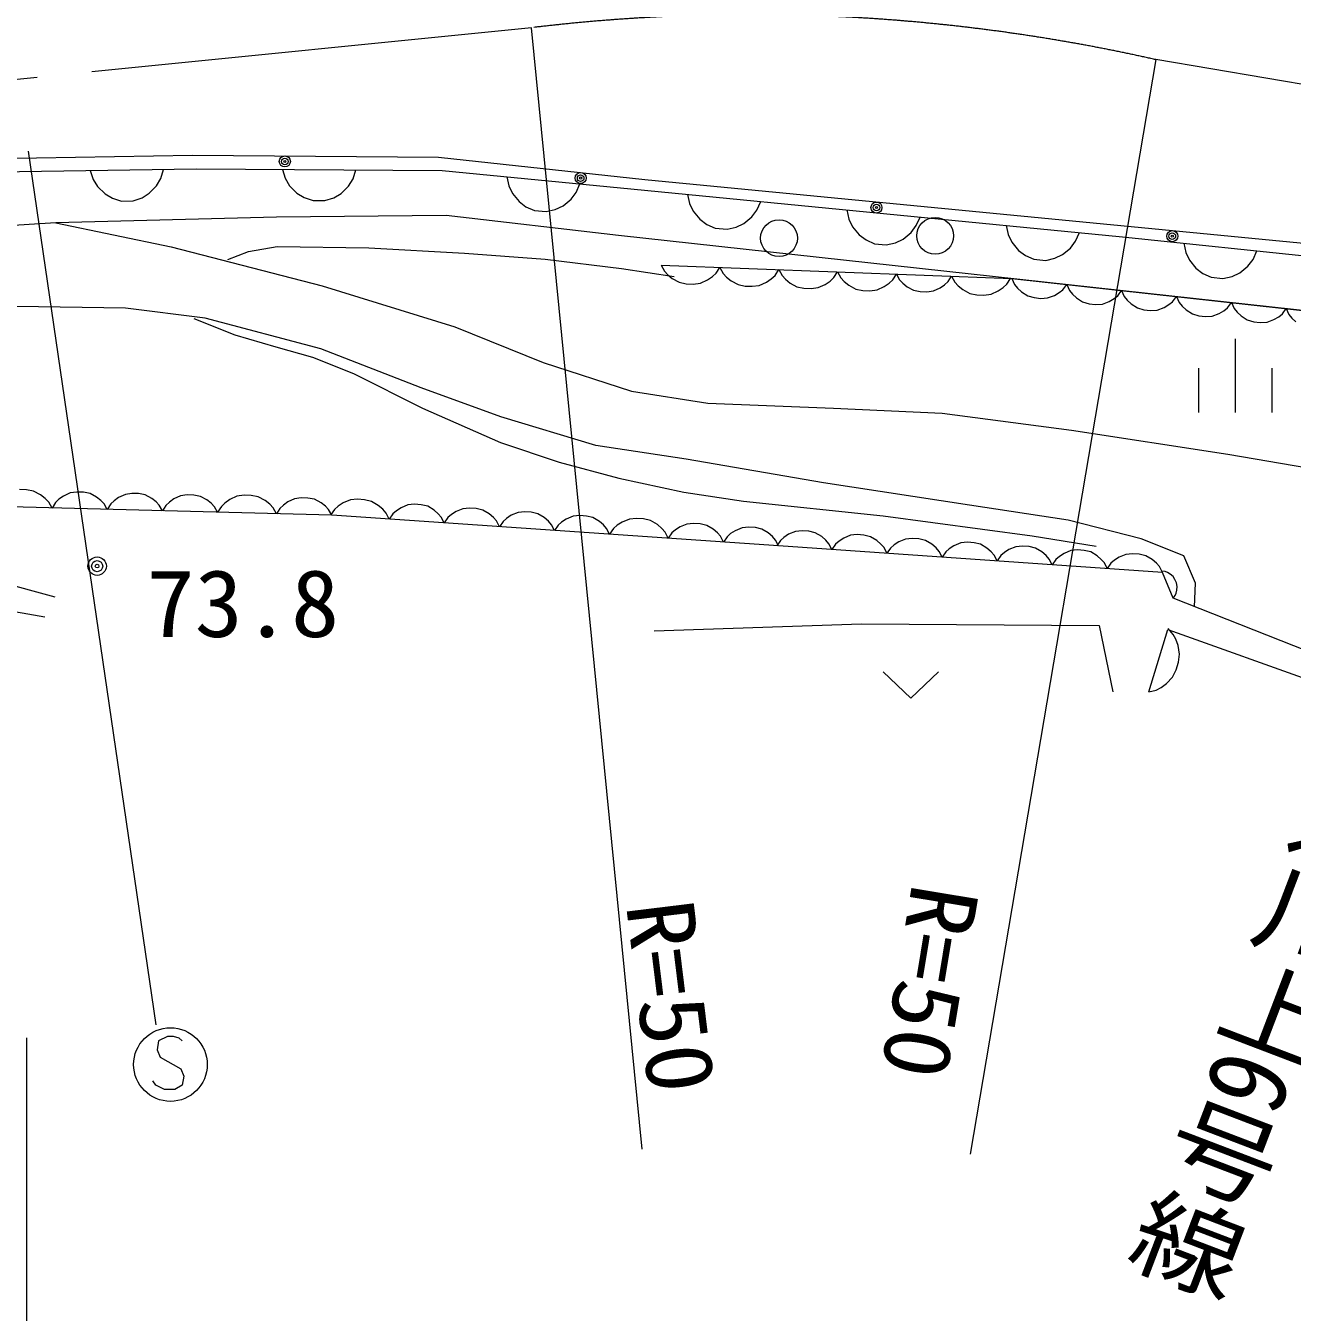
# Model space of a CAD drawing. Units: millimetres, scale not verified. Extents: x 40000 to 680000, y 20000 to 380000.
# Drawn here: x 399162 to 433569, y 235842 to 270802 of the extents above; entities that cross this region are included whole.
import ezdxf
from ezdxf.enums import TextEntityAlignment as Align

# ---------------------------------------------------------------- set-up
doc = ezdxf.new("R2010")
doc.units = ezdxf.units.MM
doc.header["$LTSCALE"] = 1000
doc.linetypes.add('CHAIN', pattern=[18.5, 12, -1.5, 3.5, -1.5])
for name, color, linetype, lineweight in [('M-BGD', 7, 'Continuous', 13), ('M-BGD-EXST', 7, 'Continuous', 13), ('M-BMK', 2, 'CHAIN', 13), ('M-STR-HTXT', 7, 'Continuous', 13)]:
    doc.layers.add(name, color=color, linetype=linetype, lineweight=lineweight)
doc.layers.add('M-BGD-HTXT', color=7, linetype='Continuous')
doc.styles.add('@ＭＳ ゴシック', font='')
doc.styles.add('ＭＳ ゴシック', font='')
doc.styles.get('@ＭＳ ゴシック').set_extended_font_data('@MS Gothic')
doc.styles.get('ＭＳ ゴシック').set_extended_font_data('MS Gothic')

msp = doc.modelspace()

# ---------------------------------------------------------------- linework, layer by layer
at = {"layer": 'M-BGD'}
for p, q in [((398129, 267187), (403688, 267281)), ((403688, 267281), (410378, 267234)), ((410378, 267234), (415984, 266622)), ((396262, 266795), (403792, 266910)), ((400910, 266866), (400993, 266627)), ((402833, 266655), (402909, 266896)), ((403792, 266910), (410477, 266871)), ((406135, 266896), (406213, 266656)), ((408053, 266645), (408134, 266885)), ((410477, 266871), (415971, 266333)), ((400993, 266627), (401116, 266429)), ((401116, 266429), (401319, 266232)), ((402519, 266250), (402716, 266453)), ((402716, 266453), (402833, 266655)), ((406213, 266656), (406332, 266455)), ((406332, 266455), (406531, 266254)), ((407731, 266247), (407932, 266446)), ((407932, 266446), (408053, 266645)), ((412229, 266700), (412285, 266453)), ((412285, 266453), (412385, 266242)), ((414116, 266274), (414219, 266505)), ((415984, 266622), (438361, 264455)), ((401319, 266232), (401521, 266115)), ((401521, 266115), (401762, 266039)), ((401762, 266039), (402082, 266043)), ((402082, 266043), (402321, 266127)), ((402321, 266127), (402519, 266250)), ((406531, 266254), (406730, 266133)), ((406730, 266133), (406970, 266051)), ((406970, 266051), (407290, 266050)), ((407290, 266050), (407530, 266128)), ((407530, 266128), (407731, 266247)), ((412385, 266242), (412564, 266024)), ((413759, 265907), (413977, 266087)), ((413977, 266087), (414116, 266274)), ((415971, 266333), (428956, 265066)), ((417140, 266219), (417196, 265973)), ((412564, 266024), (412752, 265885)), ((412752, 265885), (412983, 265782)), ((412983, 265782), (413301, 265751)), ((413301, 265751), (413548, 265807)), ((413548, 265807), (413759, 265907)), ((417196, 265973), (417296, 265762)), ((417296, 265762), (417476, 265544)), ((418889, 265607), (419027, 265794)), ((419027, 265794), (419130, 266025)), ((421468, 265797), (421525, 265550)), ((399978, 265450), (396328, 265219)), ((405971, 265604), (399978, 265450)), ((399978, 265450), (403110, 264792)), ((410582, 265642), (405971, 265604)), ((415269, 265104), (410582, 265642)), ((417476, 265544), (417663, 265405)), ((417663, 265405), (417894, 265302)), ((418459, 265327), (418670, 265427)), ((418670, 265427), (418889, 265607)), ((421525, 265550), (421625, 265339)), ((423217, 265184), (423356, 265371)), ((423356, 265371), (423459, 265602)), ((425797, 265374), (425853, 265127)), ((439434, 262453), (415269, 265104)), ((417894, 265302), (418213, 265271)), ((418213, 265271), (418459, 265327)), ((421625, 265339), (421804, 265121)), ((421804, 265121), (421992, 264982)), ((422788, 264904), (422999, 265004)), ((422999, 265004), (423217, 265184)), ((425853, 265127), (425953, 264917)), ((427684, 264949), (427787, 265180)), ((428956, 265066), (439588, 263952)), ((403110, 264792), (407217, 263730)), ((421992, 264982), (422223, 264879)), ((422223, 264879), (422541, 264848)), ((422541, 264848), (422788, 264904)), ((425953, 264917), (426133, 264698)), ((426133, 264698), (426320, 264559)), ((427327, 264582), (427546, 264761)), ((427546, 264761), (427684, 264949)), ((430620, 264891), (430674, 264644)), ((430674, 264644), (430773, 264433)), ((432504, 264453), (432609, 264683)), ((416421, 264297), (425951, 263932)), ((416421, 264297), (416511, 264134)), ((426320, 264559), (426551, 264456)), ((426551, 264456), (426870, 264425)), ((426870, 264425), (427116, 264482)), ((427116, 264482), (427327, 264582)), ((430773, 264433), (430951, 264213)), ((432364, 264266), (432504, 264453)), ((416511, 264134), (416603, 264034)), ((416603, 264034), (416727, 263933)), ((417687, 263897), (417818, 263988)), ((417818, 263988), (417918, 264080)), ((417918, 264080), (418020, 264236)), ((418020, 264236), (418110, 264072)), ((418110, 264072), (418202, 263973)), ((418202, 263973), (418326, 263872)), ((419417, 263926), (419517, 264019)), ((419517, 264019), (419619, 264175)), ((419619, 264175), (419709, 264011)), ((419709, 264011), (419801, 263912)), ((421016, 263865), (421116, 263957)), ((421116, 263957), (421218, 264114)), ((421218, 264114), (421307, 263950)), ((421307, 263950), (421400, 263850)), ((422714, 263896), (422817, 264052)), ((422817, 264052), (422901, 263899)), ((424220, 263848), (424315, 263995)), ((424315, 263995), (424405, 263831)), ((430951, 264213), (431137, 264073)), ((431137, 264073), (431368, 263968)), ((431368, 263968), (431686, 263935)), ((431686, 263935), (431933, 263990)), ((431933, 263990), (432144, 264088)), ((432144, 264088), (432364, 264266)), ((407217, 263730), (410816, 262623)), ((416727, 263933), (416916, 263830)), ((416916, 263830), (417106, 263791)), ((417106, 263791), (417298, 263783)), ((417298, 263783), (417491, 263808)), ((417491, 263808), (417687, 263897)), ((418326, 263872), (418515, 263769)), ((418515, 263769), (418705, 263729)), ((418705, 263729), (418897, 263722)), ((418897, 263722), (419090, 263747)), ((419090, 263747), (419286, 263835)), ((419286, 263835), (419417, 263926)), ((419801, 263912), (419925, 263811)), ((419925, 263811), (420113, 263708)), ((420113, 263708), (420304, 263668)), ((420304, 263668), (420496, 263661)), ((420496, 263661), (420689, 263685)), ((420689, 263685), (420884, 263774)), ((420884, 263774), (421016, 263865)), ((421400, 263850), (421524, 263750)), ((421524, 263750), (421712, 263646)), ((421712, 263646), (421903, 263607)), ((421903, 263607), (422095, 263600)), ((422095, 263600), (422288, 263624)), ((422288, 263624), (422483, 263713)), ((422483, 263713), (422615, 263804)), ((422615, 263804), (422714, 263896)), ((422901, 263899), (422987, 263806)), ((422987, 263806), (423104, 263711)), ((423104, 263711), (423280, 263614)), ((423280, 263614), (423459, 263577)), ((423820, 263594), (424003, 263677)), ((424003, 263677), (424126, 263762)), ((424126, 263762), (424220, 263848)), ((424405, 263831), (424497, 263732)), ((424497, 263732), (424622, 263631)), ((424622, 263631), (424810, 263528)), ((425581, 263594), (425713, 263685)), ((425713, 263685), (425812, 263777)), ((425812, 263777), (425914, 263934)), ((425951, 263932), (439434, 262453)), ((425951, 263932), (426024, 263773)), ((426024, 263773), (426104, 263674)), ((426104, 263674), (426213, 263571)), ((427237, 263550), (427336, 263629)), ((427336, 263629), (427442, 263769)), ((427442, 263769), (427515, 263610)), ((427515, 263610), (427595, 263510)), ((428827, 263466), (428933, 263605)), ((428933, 263605), (429006, 263446)), ((423459, 263577), (423639, 263570)), ((423639, 263570), (423820, 263594)), ((424810, 263528), (425001, 263488)), ((425001, 263488), (425192, 263481)), ((425192, 263481), (425385, 263506)), ((425385, 263506), (425581, 263594)), ((426213, 263571), (426383, 263462)), ((426383, 263462), (426558, 263413)), ((426558, 263413), (426737, 263393)), ((426737, 263393), (426919, 263404)), ((426919, 263404), (427108, 263473)), ((427108, 263473), (427237, 263550)), ((427595, 263510), (427704, 263408)), ((427704, 263408), (427874, 263299)), ((427874, 263299), (428049, 263249)), ((428049, 263249), (428228, 263230)), ((428410, 263240), (428599, 263310)), ((428599, 263310), (428728, 263386)), ((428728, 263386), (428827, 263466)), ((429006, 263446), (429086, 263347)), ((429086, 263347), (429196, 263244)), ((430219, 263223), (430319, 263302)), ((430319, 263302), (430424, 263442)), ((430424, 263442), (430497, 263283)), ((430497, 263283), (430577, 263183)), ((431810, 263139), (431915, 263278)), ((431915, 263278), (431989, 263119)), ((401871, 263130), (398918, 263177)), ((404040, 262854), (401871, 263130)), ((428228, 263230), (428410, 263240)), ((429196, 263244), (429365, 263135)), ((429365, 263135), (429540, 263086)), ((429540, 263086), (429719, 263066)), ((429719, 263066), (429901, 263076)), ((429901, 263076), (430090, 263146)), ((430090, 263146), (430219, 263223)), ((430577, 263183), (430687, 263081)), ((430687, 263081), (430856, 262972)), ((430856, 262972), (431031, 262922)), ((431031, 262922), (431210, 262903)), ((431210, 262903), (431392, 262913)), ((431392, 262913), (431581, 262983)), ((431581, 262983), (431710, 263059)), ((431710, 263059), (431810, 263139)), ((431989, 263119), (432068, 263020)), ((432068, 263020), (432178, 262917)), ((432178, 262917), (432347, 262808)), ((433201, 262895), (433301, 262975)), ((433301, 262975), (433406, 263114)), ((433406, 263114), (433480, 262955)), ((433480, 262955), (433559, 262856)), ((407178, 262023), (404040, 262854)), ((410816, 262623), (413215, 261654)), ((432347, 262808), (432522, 262759)), ((432522, 262759), (432701, 262739)), ((432701, 262739), (432884, 262749)), ((432884, 262749), (433072, 262819)), ((433072, 262819), (433201, 262895)), ((433559, 262856), (433669, 262754)), ((432018, 262296), (432018, 260296)), ((409900, 260962), (407178, 262023)), ((413215, 261654), (415615, 260869)), ((431018, 261496), (431018, 260296)), ((433018, 261496), (433018, 260296)), ((412069, 260177), (409900, 260962)), ((415615, 260869), (417691, 260546)), ((417691, 260546), (421106, 260408)), ((414653, 259393), (412069, 260177)), ((421106, 260408), (424059, 260270)), ((424059, 260270), (427575, 259808)), ((427575, 259808), (431820, 259162)), ((417099, 259024), (414653, 259393)), ((431820, 259162), (433989, 258793)), ((420836, 258378), (417099, 259024)), ((424805, 257778), (420836, 258378)), ((399186, 258195), (398994, 258200)), ((399377, 258159), (399186, 258195)), ((399567, 258058), (399377, 258159)), ((399692, 257958), (399567, 258058)), ((400186, 258020), (400064, 257933)), ((400368, 258105), (400186, 258020)), ((400549, 258130), (400368, 258105)), ((400729, 258126), (400549, 258130)), ((400908, 258091), (400729, 258126)), ((401086, 257996), (400908, 258091)), ((401868, 258066), (401685, 257981)), ((402048, 258091), (401868, 258066)), ((402228, 258087), (402048, 258091)), ((402407, 258052), (402228, 258087)), ((402585, 257957), (402407, 258052)), ((403367, 258027), (403185, 257942)), ((403548, 258053), (403367, 258027)), ((403728, 258048), (403548, 258053)), ((403907, 258013), (403728, 258048)), ((404085, 257919), (403907, 258013)), ((404899, 258016), (404705, 257925)), ((405092, 258043), (404899, 258016)), ((405284, 258038), (405092, 258043)), ((405475, 258001), (405284, 258038)), ((407475, 257501), (396772, 257778)), ((399786, 257860), (399692, 257958)), ((399877, 257697), (399786, 257860)), ((399971, 257845), (399877, 257697)), ((400064, 257933), (399971, 257845)), ((401203, 257903), (401086, 257996)), ((401291, 257811), (401203, 257903)), ((401377, 257659), (401291, 257811)), ((401471, 257806), (401377, 257659)), ((401563, 257894), (401471, 257806)), ((401685, 257981), (401563, 257894)), ((402703, 257864), (402585, 257957)), ((402790, 257772), (402703, 257864)), ((402876, 257620), (402790, 257772)), ((402970, 257767), (402876, 257620)), ((403063, 257855), (402970, 257767)), ((403185, 257942), (403063, 257855)), ((404202, 257826), (404085, 257919)), ((404290, 257733), (404202, 257826)), ((404376, 257581), (404290, 257733)), ((404476, 257739), (404376, 257581)), ((404574, 257832), (404476, 257739)), ((404705, 257925), (404574, 257832)), ((405665, 257900), (405475, 258001)), ((405790, 257801), (405665, 257900)), ((405884, 257702), (405790, 257801)), ((405975, 257540), (405884, 257702)), ((406069, 257687), (405975, 257540)), ((406162, 257775), (406069, 257687)), ((406284, 257862), (406162, 257775)), ((406466, 257947), (406284, 257862)), ((406647, 257972), (406466, 257947)), ((406827, 257968), (406647, 257972)), ((407006, 257933), (406827, 257968)), ((407184, 257839), (407006, 257933)), ((407301, 257745), (407184, 257839)), ((407389, 257653), (407301, 257745)), ((407475, 257501), (407389, 257653)), ((407546, 257656), (407439, 257503)), ((407648, 257746), (407546, 257656)), ((407782, 257833), (407648, 257746)), ((407981, 257915), (407782, 257833)), ((408174, 257934), (407981, 257915)), ((408366, 257921), (408174, 257934)), ((408555, 257876), (408366, 257921)), ((408740, 257767), (408555, 257876)), ((408861, 257663), (408740, 257767)), ((408951, 257560), (408861, 257663)), ((409357, 257703), (409231, 257621)), ((409543, 257780), (409357, 257703)), ((409725, 257798), (409543, 257780)), ((409904, 257786), (409725, 257798)), ((410082, 257743), (409904, 257786)), ((410255, 257641), (410082, 257743)), ((411039, 257678), (410854, 257600)), ((411221, 257696), (411039, 257678)), ((411401, 257683), (411221, 257696)), ((411578, 257641), (411401, 257683)), ((427481, 257362), (424805, 257778)), ((419611, 256670), (407475, 257501)), ((409035, 257394), (408951, 257560)), ((409135, 257538), (409035, 257394)), ((409231, 257621), (409135, 257538)), ((410369, 257543), (410255, 257641)), ((410452, 257447), (410369, 257543)), ((410532, 257292), (410452, 257447)), ((410632, 257435), (410532, 257292)), ((410728, 257519), (410632, 257435)), ((410854, 257600), (410728, 257519)), ((411752, 257539), (411578, 257641)), ((411865, 257441), (411752, 257539)), ((411949, 257345), (411865, 257441)), ((412028, 257189), (411949, 257345)), ((412128, 257333), (412028, 257189)), ((412224, 257416), (412128, 257333)), ((412350, 257498), (412224, 257416)), ((412536, 257575), (412350, 257498)), ((412718, 257593), (412536, 257575)), ((412897, 257581), (412718, 257593)), ((413075, 257539), (412897, 257581)), ((413248, 257437), (413075, 257539)), ((413362, 257339), (413248, 257437)), ((413445, 257243), (413362, 257339)), ((413721, 257314), (413625, 257230)), ((413847, 257396), (413721, 257314)), ((414032, 257473), (413847, 257396)), ((414214, 257491), (414032, 257473)), ((414394, 257478), (414214, 257491)), ((414571, 257436), (414394, 257478)), ((414745, 257334), (414571, 257436)), ((414858, 257236), (414745, 257334)), ((415365, 257314), (415230, 257227)), ((415563, 257396), (415365, 257314)), ((415757, 257415), (415563, 257396)), ((415948, 257402), (415757, 257415)), ((416137, 257357), (415948, 257402)), ((416322, 257248), (416137, 257357)), ((429465, 256855), (427481, 257362)), ((413525, 257087), (413445, 257243)), ((413625, 257230), (413525, 257087)), ((414942, 257140), (414858, 257236)), ((415021, 256984), (414942, 257140)), ((415128, 257137), (415021, 256984)), ((415230, 257227), (415128, 257137)), ((416444, 257144), (416322, 257248)), ((416533, 257041), (416444, 257144)), ((416618, 256875), (416533, 257041)), ((416718, 257019), (416618, 256875)), ((416814, 257102), (416718, 257019)), ((416940, 257184), (416814, 257102)), ((417125, 257261), (416940, 257184)), ((417307, 257279), (417125, 257261)), ((417486, 257267), (417307, 257279)), ((417664, 257225), (417486, 257267)), ((417837, 257122), (417664, 257225)), ((417951, 257024), (417837, 257122)), ((418035, 256929), (417951, 257024)), ((418310, 257000), (418214, 256916)), ((418436, 257081), (418310, 257000)), ((418622, 257159), (418436, 257081)), ((418803, 257177), (418622, 257159)), ((418983, 257164), (418803, 257177)), ((419160, 257122), (418983, 257164)), ((419334, 257020), (419160, 257122)), ((419448, 256922), (419334, 257020)), ((419887, 256982), (419761, 256900)), ((420073, 257059), (419887, 256982)), ((420254, 257077), (420073, 257059)), ((420434, 257064), (420254, 257077)), ((420612, 257022), (420434, 257064)), ((420785, 256920), (420612, 257022)), ((421569, 256955), (421383, 256878)), ((421751, 256973), (421569, 256955)), ((421930, 256960), (421751, 256973)), ((422108, 256918), (421930, 256960)), ((418114, 256773), (418035, 256929)), ((418214, 256916), (418114, 256773)), ((419531, 256826), (419448, 256922)), ((419611, 256670), (419531, 256826)), ((419665, 256817), (419565, 256673)), ((430040, 255947), (419611, 256670)), ((419761, 256900), (419665, 256817)), ((420898, 256822), (420785, 256920)), ((420982, 256726), (420898, 256822)), ((421061, 256570), (420982, 256726)), ((421161, 256713), (421061, 256570)), ((421258, 256797), (421161, 256713)), ((421383, 256878), (421258, 256797)), ((422281, 256816), (422108, 256918)), ((422395, 256718), (422281, 256816)), ((422478, 256622), (422395, 256718)), ((422558, 256466), (422478, 256622)), ((422658, 256609), (422558, 256466)), ((422754, 256693), (422658, 256609)), ((422880, 256774), (422754, 256693)), ((423066, 256852), (422880, 256774)), ((423247, 256869), (423066, 256852)), ((423427, 256857), (423247, 256869)), ((423604, 256814), (423427, 256857)), ((423778, 256712), (423604, 256814)), ((423891, 256614), (423778, 256712)), ((423975, 256518), (423891, 256614)), ((424376, 256670), (424250, 256589)), ((424562, 256748), (424376, 256670)), ((424744, 256765), (424562, 256748)), ((424923, 256753), (424744, 256765)), ((425101, 256710), (424923, 256753)), ((425274, 256608), (425101, 256710)), ((425388, 256510), (425274, 256608)), ((426058, 256644), (425873, 256567)), ((426240, 256661), (426058, 256644)), ((426420, 256649), (426240, 256661)), ((426597, 256607), (426420, 256649)), ((426770, 256504), (426597, 256607)), ((430619, 256393), (429465, 256855)), ((424054, 256362), (423975, 256518)), ((424154, 256505), (424054, 256362)), ((424250, 256589), (424154, 256505)), ((425471, 256414), (425388, 256510)), ((425551, 256258), (425471, 256414)), ((425651, 256402), (425551, 256258)), ((425747, 256485), (425651, 256402)), ((425873, 256567), (425747, 256485)), ((426884, 256406), (426770, 256504)), ((426968, 256310), (426884, 256406)), ((427047, 256154), (426968, 256310)), ((427147, 256298), (427047, 256154)), ((427243, 256381), (427147, 256298)), ((427369, 256463), (427243, 256381)), ((427555, 256540), (427369, 256463)), ((427736, 256558), (427555, 256540)), ((427916, 256545), (427736, 256558)), ((428094, 256503), (427916, 256545)), ((428267, 256400), (428094, 256503)), ((428380, 256302), (428267, 256400)), ((428464, 256206), (428380, 256302)), ((428740, 256277), (428644, 256194)), ((428865, 256359), (428740, 256277)), ((429051, 256436), (428865, 256359)), ((429233, 256454), (429051, 256436)), ((429412, 256441), (429233, 256454)), ((429590, 256399), (429412, 256441)), ((429763, 256297), (429590, 256399)), ((429877, 256199), (429763, 256297)), ((430942, 255655), (430619, 256393)), ((396542, 256209), (399956, 255286)), ((428543, 256051), (428464, 256206)), ((428644, 256194), (428543, 256051)), ((429960, 256103), (429877, 256199)), ((430040, 255947), (429960, 256103)), ((430117, 255969), (430025, 255983)), ((430335, 255245), (430040, 255947)), ((430180, 255944), (430117, 255969)), ((430249, 255903), (430180, 255944)), ((430330, 255834), (430249, 255903)), ((430382, 255751), (430330, 255834)), ((430420, 255663), (430382, 255751)), ((430442, 255568), (430420, 255663)), ((430435, 255461), (430442, 255568)), ((430917, 255016), (430942, 255655)), ((399679, 254732), (395250, 255517)), ((430335, 255245), (430390, 255321)), ((435392, 253252), (430335, 255245)), ((430390, 255321), (430416, 255383)), ((430416, 255383), (430435, 255461)), ((416238, 254363), (421867, 254548)), ((421867, 254548), (428327, 254502)), ((428327, 254502), (428696, 252702)), ((429671, 252698), (430187, 254396)), ((430187, 254396), (435023, 252661)), ((430335, 254264), (430195, 254420)), ((430407, 254130), (430335, 254264)), ((430469, 253960), (430407, 254130)), ((430509, 253722), (430469, 253960)), ((430418, 253299), (430481, 253505)), ((430481, 253505), (430509, 253722)), ((422455, 253246), (423205, 252526)), ((423205, 252526), (423955, 253246)), ((430320, 253102), (430418, 253299)), ((429874, 252749), (430009, 252821)), ((430009, 252821), (430154, 252927)), ((430154, 252927), (430320, 253102)), ((429671, 252698), (429874, 252749))]:
    msp.add_line(p, q, dxfattribs=at)
for points in [[(404655, 264450), (405211, 264666), (405994, 264806), (408487, 264766), (411079, 264620), (413275, 264459), (415350, 264206), (416775, 263986)], [(403727, 262842), (404843, 262399), (405956, 262075), (406948, 261792), (408065, 261354), (409945, 260414), (412062, 259479), (413650, 258947), (415278, 258509), (417037, 258127), (418662, 257885), (422451, 257480), (426505, 256942), (428246, 256658)]]:
    msp.add_lwpolyline(points, dxfattribs=at)
for centre, radius in [((406201, 267114), 150), ((406201, 267114), 90), ((406201, 267114), 30), ((414237, 266662), 150), ((414237, 266662), 90), ((414237, 266662), 30), ((422273, 265862), 150), ((422273, 265862), 90), ((422273, 265862), 30), ((419626, 265031), 500), ((423868, 265095), 500), ((430310, 265084), 150), ((430310, 265084), 90), ((430310, 265084), 30), ((401102, 256117), 250), ((401102, 256117), 150), ((401102, 256117), 50)]:
    msp.add_circle(centre, radius, dxfattribs=at)
at = {"layer": 'M-BGD-EXST'}
for p, q in [((402707, 243653), (399239, 267393)), ((403013, 243334), (402773, 243214)), ((403173, 243334), (403013, 243334)), ((403333, 243294), (403173, 243334)), ((402773, 243214), (402733, 242974)), ((402733, 242974), (402813, 242774)), ((403413, 243214), (403333, 243294)), ((402813, 242774), (403373, 242454)), ((403373, 242454), (403453, 242254)), ((402693, 242014), (402613, 242134)), ((402933, 241894), (402693, 242014)), ((403413, 242014), (403213, 241894)), ((403453, 242254), (403413, 242014)), ((403213, 241894), (402933, 241894))]:
    msp.add_line(p, q, dxfattribs=at)
msp.add_circle((403093, 242574), 1000, dxfattribs=at)
at = {"layer": 'M-BMK'}
for p, q in [((412902, 270748), (384774, 267922)), ((435587, 268910), (429862, 269881))]:
    msp.add_line(p, q, dxfattribs=at)
msp.add_arc((418865, 221105), 50000, 77.2949, 96.8497, dxfattribs=at)
at = {"layer": 'M-STR-HTXT'}
for p, q in [((415906, 240272), (412902, 270748)), ((429862, 269881), (424819, 240142)), ((399180, 243296), (399180, 232169))]:
    msp.add_line(p, q, dxfattribs=at)

# ---------------------------------------------------------------- texts
at = {"layer": 'M-BGD', "style": 'ＭＳ ゴシック', "width": 1.05}
msp.add_text('73.8', height=1833, dxfattribs=at).set_placement((402441, 253642), align=Align.BOTTOM_LEFT)
at = {"layer": 'M-BGD-HTXT', "style": '@ＭＳ ゴシック', "width": 0.9}
msp.add_text('市道川上6号線', height=2199, rotation=249.1, dxfattribs=at).set_placement((436507, 252824), align=Align.MIDDLE_LEFT)
at = {"layer": 'M-STR-HTXT', "style": 'ＭＳ ゴシック', "width": 1.05}
for rotation, p in [(260.6, (422709, 247641)), (277, (414922, 246847))]:
    msp.add_text('R=50', height=1833, rotation=rotation, dxfattribs=at).set_placement(p, align=Align.BOTTOM_LEFT)

doc.saveas('drawing.dxf')
